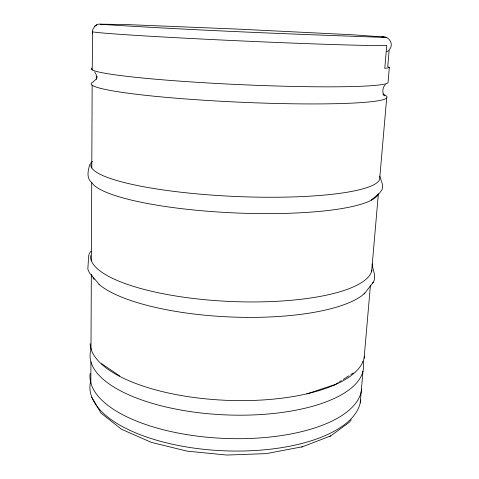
<?xml version="1.0" encoding="UTF-8"?>
<svg xmlns="http://www.w3.org/2000/svg" width="479" height="479" viewBox="0 0 479 479"><rect width="100%" height="100%" fill="white"/><g stroke="black" fill="none" stroke-linecap="round" stroke-linejoin="round"><path stroke-width="0.72" d="M90.848 382.961L90.938 361.89M90.998 348.844L91.321 274.563A140.419 41.356 2.6 0 0 92.046 276.173M91.381 260.821L91.728 182.475C86.046 178.278 88.118 170.027 89.818 164.351M91.788 167.979L92.154 85.226M92.219 69.904L92.663 29.788L94.68 26.345L96.746 24.794L98.524 24.118L127.085 24.591L238.494 29.141L352.137 34.757L383.745 37.003M389.253 49.109L387.75 66.551L389.325 67.623L388.002 82.819A148.694 9.089 2.6 0 1 228.764 84.1A148.694 9.089 2.6 0 1 91.746 68.066M360.22 402.947L362.98 371.153M364.1 358.262L370.405 285.61M371.644 271.294L378.362 193.929A144.143 27.309 2.6 0 1 237.674 213.041A144.143 27.309 2.6 0 1 91.728 182.475M386.691 97.938L379.602 179.613A144.73 25.022 2.6 0 1 225.555 195.971A144.73 25.022 2.6 0 1 91.112 163.489M389.9 49.05C393.978 43.433 388.505 35.859 381.895 36.661M372.548 283.227C377.248 277.718 372.65 269.958 372.105 263.905M351.305 419.802L349.329 422.239L330.714 435.92L329.414 436.423M98.991 284.394A140.419 41.356 2.6 0 0 230.213 316.966A140.419 41.356 2.6 0 0 362.046 295.567L364.89 292.98M364.094 294.01L373.363 282.185M385.421 84.585C382.404 87.465 381.883 92.543 384.451 95.884L382.847 93.872M90.531 163.231L92.441 161.387M91.028 251.253L89.477 253.271L88.663 255.666L87.837 269.168L89.387 272.755L99.153 284.31M371.183 200.084L379.506 193.115L381.991 189.792L382.667 187.109L382.47 184.343L379.721 176.104M96.746 24.794L94.68 26.345M386.852 51.732L388.547 50.588M334.558 385.002L338.306 382.595M339.551 381.793L341.425 380.589M343.299 379.386L348.916 375.776M350.79 374.572L353.286 372.967M91.717 397.163L101.003 413.108L121.516 429.256L151.316 442.374L187.139 451.146L226.836 455.05L266.33 453.619L302.59 446.721M301.596 447.105L330.714 435.92M306.871 393.888L335.522 384.392M389.325 67.623L384.781 68.395L386.745 45.427L383.188 45.583A150.238 2.664 2.6 0 1 225.064 40.176A150.238 2.664 2.6 0 1 92.387 31.812L92.645 33.853M102.141 24.621L100.147 24.267C195.396 30.405 290.879 34.153 386.218 37.458M101.626 363.681L119.708 375.973M94.644 71.91L96.225 74.622L96.614 79.245L97.045 76.538L95.992 79.275L92.8 82.178A148.077 11.634 2.6 0 0 242.625 102.314A148.077 11.634 2.6 0 0 384.152 94.776M362.986 361.154A136.88 53.977 2.6 0 1 224.597 414.85A136.88 53.977 2.6 0 1 91.106 348.999M371.973 269.916A140.976 39.308 2.6 0 1 226.615 301.291A140.976 39.308 2.6 0 1 90.477 255.523M360.705 400.013A135.581 58.45 2.6 0 1 217.131 450.44A135.581 58.45 2.6 0 1 90.303 382.901M361.651 389.122A136.03 56.917 2.6 0 1 219.382 438.165A136.03 56.917 2.6 0 1 90.136 373.518M94.159 279.455A140.419 41.356 2.6 0 1 92.992 277.808M364.507 356.095A137.413 52.133 2.6 0 1 225.064 400.258A137.413 52.133 2.6 0 1 90.112 343.671"/></g></svg>
